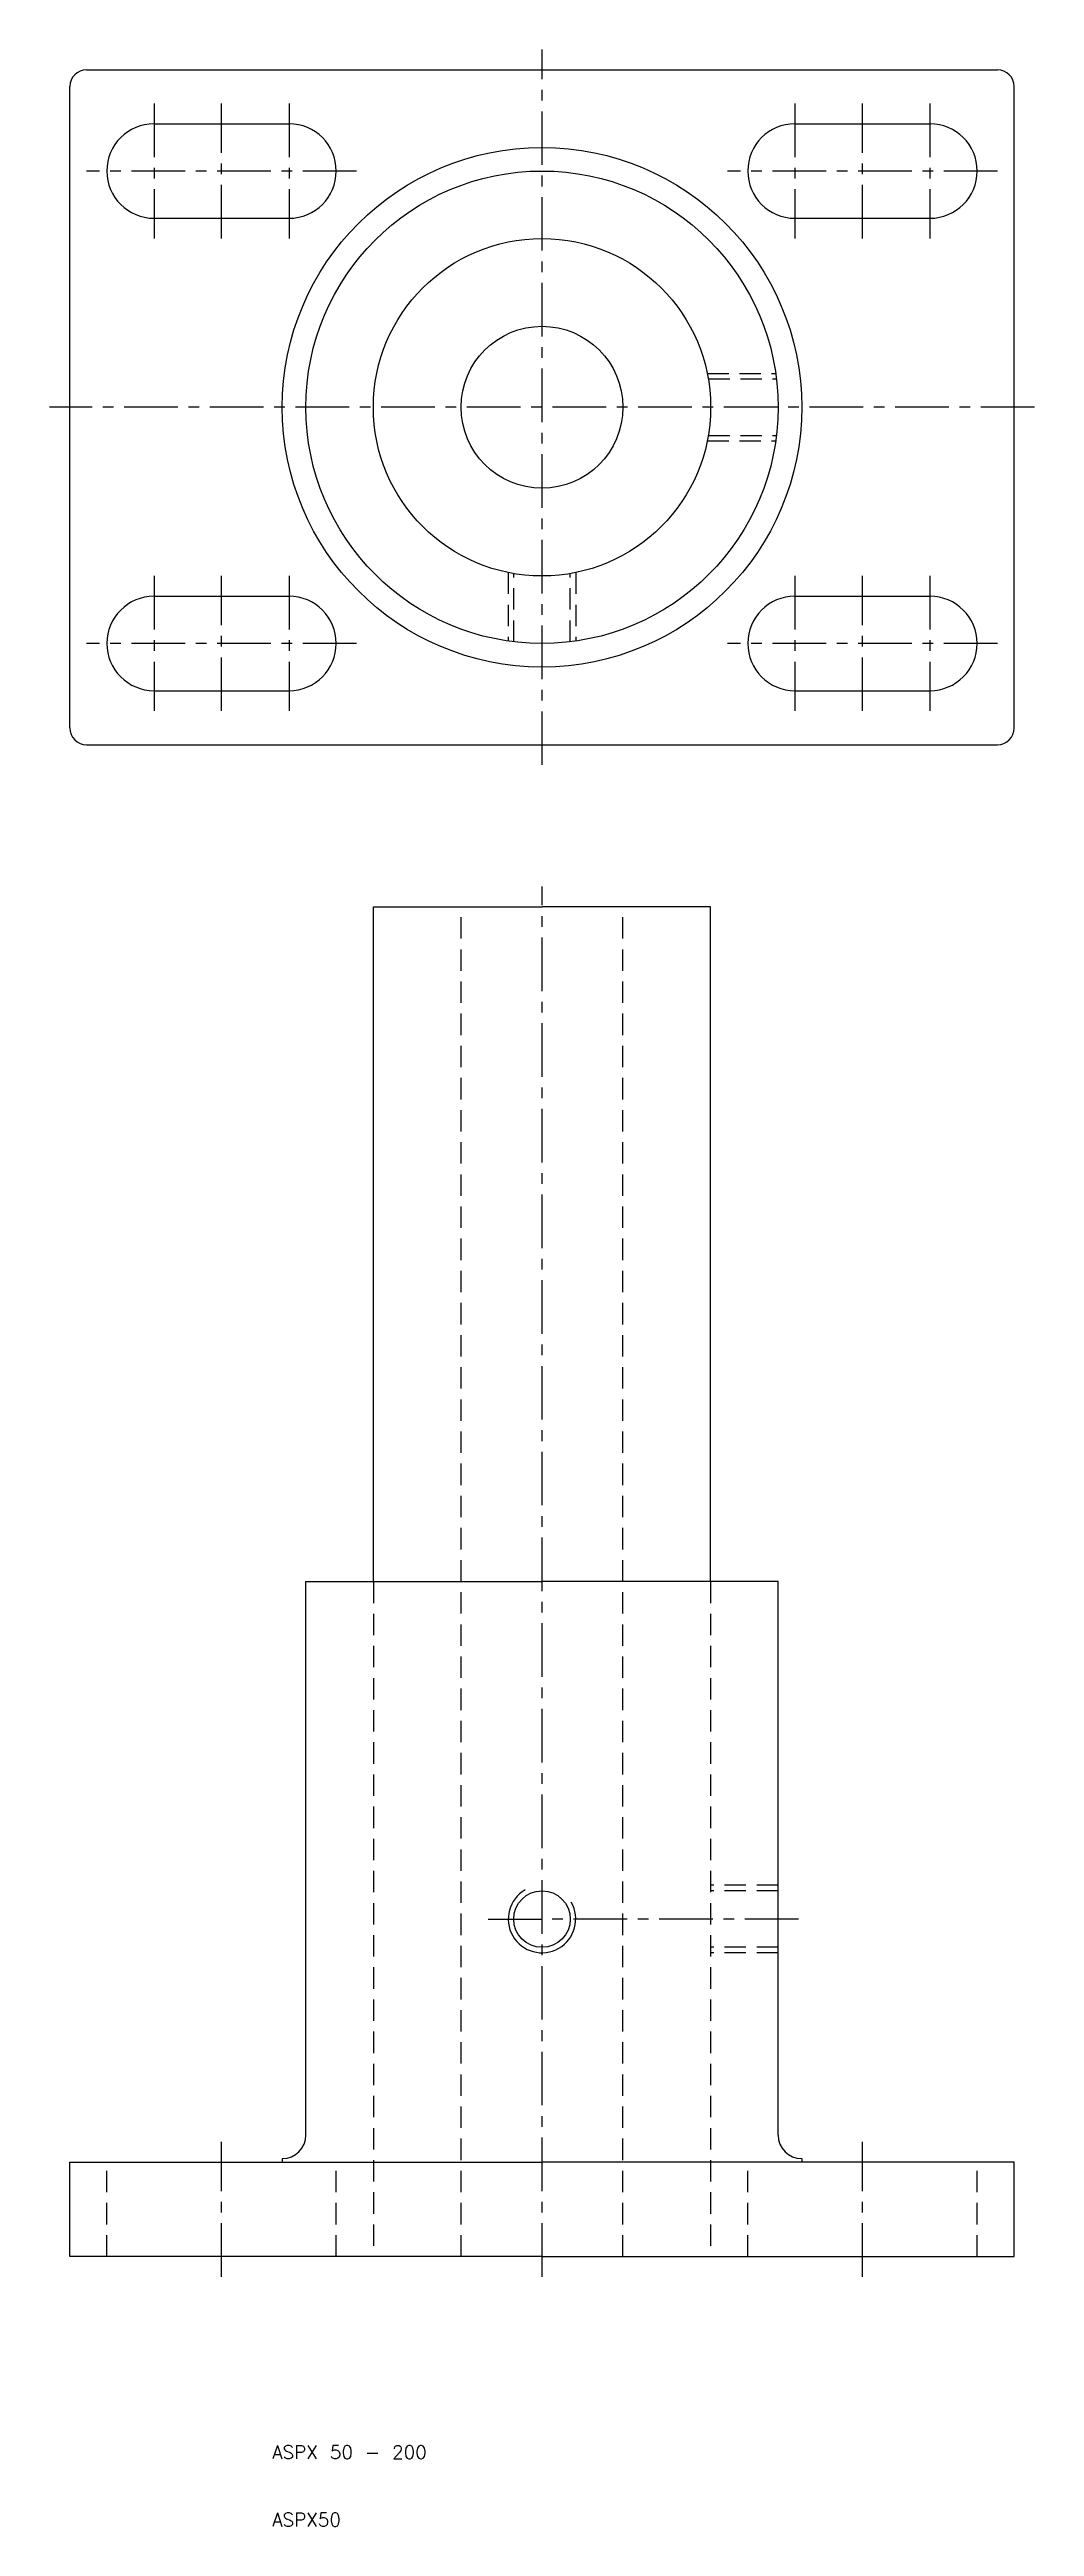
# Model space of a CAD drawing. Extents: x -23 to 123, y 10 to 377.
import ezdxf

# ---------------------------------------------------------------- set-up
doc = ezdxf.new("R2010")
doc.units = 0
doc.header["$LTSCALE"] = 0.25
doc.linetypes.add('CENTER', pattern=[50.8, 31.75, -6.35, 6.35, -6.35])
doc.linetypes.add('DASHED', pattern=[19.05, 12.7, -6.35])
doc.layers.get('0').update_dxf_attribs({"linetype": 'CONTINUOUS'})
doc.layers.add('CENTER', color=1, linetype='CENTER')
doc.styles.get("Standard").update_dxf_attribs({"font": 'txt.shx', "bigfont": 'extfont.shx'})

msp = doc.modelspace()

# ---------------------------------------------------------------- linework, layer by layer
for p, q in [((-20, 276.5), (-20, 371.5)), ((-17.5, 374), (117.5, 374)), ((120, 276.5), (120, 371.5)), ((-7.5, 366), (12.5, 366)), ((87.5, 366), (107.5, 366)), ((-7.5, 352), (12.5, 352)), ((87.5, 352), (107.5, 352)), ((-7.5, 296), (12.5, 296)), ((87.5, 296), (107.5, 296)), ((-7.5, 282), (12.5, 282)), ((87.5, 282), (107.5, 282)), ((-17.5, 274), (117.5, 274)), ((25, 150), (25, 250)), ((25, 250), (50, 250)), ((75, 250), (50, 250)), ((75, 150), (75, 250)), ((15, 68), (15, 150)), ((15, 150), (25, 150)), ((25, 150), (50, 150)), ((75, 150), (50, 150)), ((85, 150), (75, 150)), ((85, 68), (85, 150)), ((-20, 64), (15, 64)), ((-20, 50), (-20, 64)), ((11.5, 64.5), (11.5, 64)), ((15, 64), (50, 64)), ((85, 64), (50, 64)), ((120, 64), (85, 64)), ((88.5, 64.5), (88.5, 64)), ((120, 50), (120, 64)), ((50, 50), (-20, 50)), ((50, 50), (120, 50))]:
    msp.add_line(p, q)
at = {"color": 3, "linetype": 'DASHED'}
for p, q in [((74.494897, 329), (84.641016, 329)), ((74.646717, 328.188), (84.748535, 328.188)), ((74.646717, 319.812), (84.748535, 319.812)), ((74.494897, 319), (84.641016, 319)), ((45, 299.505103), (45, 289.358984)), ((45.812, 289.251465), (45.812, 299.353283)), ((54.188, 289.251465), (54.188, 299.353283)), ((55, 299.505103), (55, 289.358984)), ((38, 50), (38, 250)), ((62, 50), (62, 250)), ((25, 150), (25, 50)), ((75, 150), (75, 50)), ((85, 105), (75, 105)), ((85, 104.188), (75, 104.188)), ((85, 95.812), (75, 95.812)), ((85, 95), (75, 95)), ((-14.5, 50), (-14.5, 64)), ((19.5, 50), (19.5, 64)), ((80.5, 50), (80.5, 64)), ((114.5, 50), (114.5, 64))]:
    msp.add_line(p, q, dxfattribs=at)
for centre, radius in [((50, 324), 38.5), ((50, 324), 35), ((50, 324), 25), ((50, 324), 12), ((50, 100), 4.188)]:
    msp.add_circle(centre, radius)
for centre, radius, start, end in [((-17.5, 371.5), 2.5, 90, 180), ((117.5, 371.5), 2.5, 0, 90), ((-7.5, 359), 7, 90, 270), ((12.5, 359), 7, 270, 90), ((87.5, 359), 7, 90, 270), ((107.5, 359), 7, 270, 90), ((-7.5, 289), 7, 90, 270), ((12.5, 289), 7, 270, 90), ((87.5, 289), 7, 90, 270), ((107.5, 289), 7, 270, 90), ((-17.5, 276.5), 2.5, 180, 270), ((117.5, 276.5), 2.5, 270, 0), ((11.5, 68), 3.5, 270, 0), ((88.5, 68), 3.5, 180, 270)]:
    msp.add_arc(centre, radius, start, end)
at = {"color": 3}
msp.add_arc((50, 100), 5, 120, 30, dxfattribs=at)
at = {"layer": 'CENTER', "color": 1, "linetype": 'CENTER'}
for p, q in [((50, 271), (50, 377)), ((-7.5, 369), (-7.5, 349)), ((2.5, 349), (2.5, 369)), ((12.5, 369), (12.5, 349)), ((87.5, 369), (87.5, 349)), ((97.5, 349), (97.5, 369)), ((107.5, 369), (107.5, 349)), ((22.5, 359), (-17.5, 359)), ((117.5, 359), (77.5, 359)), ((123, 324), (-23, 324)), ((-7.5, 299), (-7.5, 279)), ((2.5, 279), (2.5, 299)), ((12.5, 299), (12.5, 279)), ((87.5, 299), (87.5, 279)), ((97.5, 279), (97.5, 299)), ((107.5, 299), (107.5, 279)), ((22.5, 289), (-17.5, 289)), ((117.5, 289), (77.5, 289)), ((50, 47), (50, 253)), ((42, 100), (50, 100)), ((88, 100), (50, 100)), ((2.5, 47), (2.5, 67)), ((97.5, 47), (97.5, 67))]:
    msp.add_line(p, q, dxfattribs=at)

# ---------------------------------------------------------------- texts
for s, p in [('ASPX 50 - 200', (10, 20)), ('ASPX50', (10, 10))]:
    msp.add_text(s, height=2).set_placement(p)

doc.saveas('drawing.dxf')
